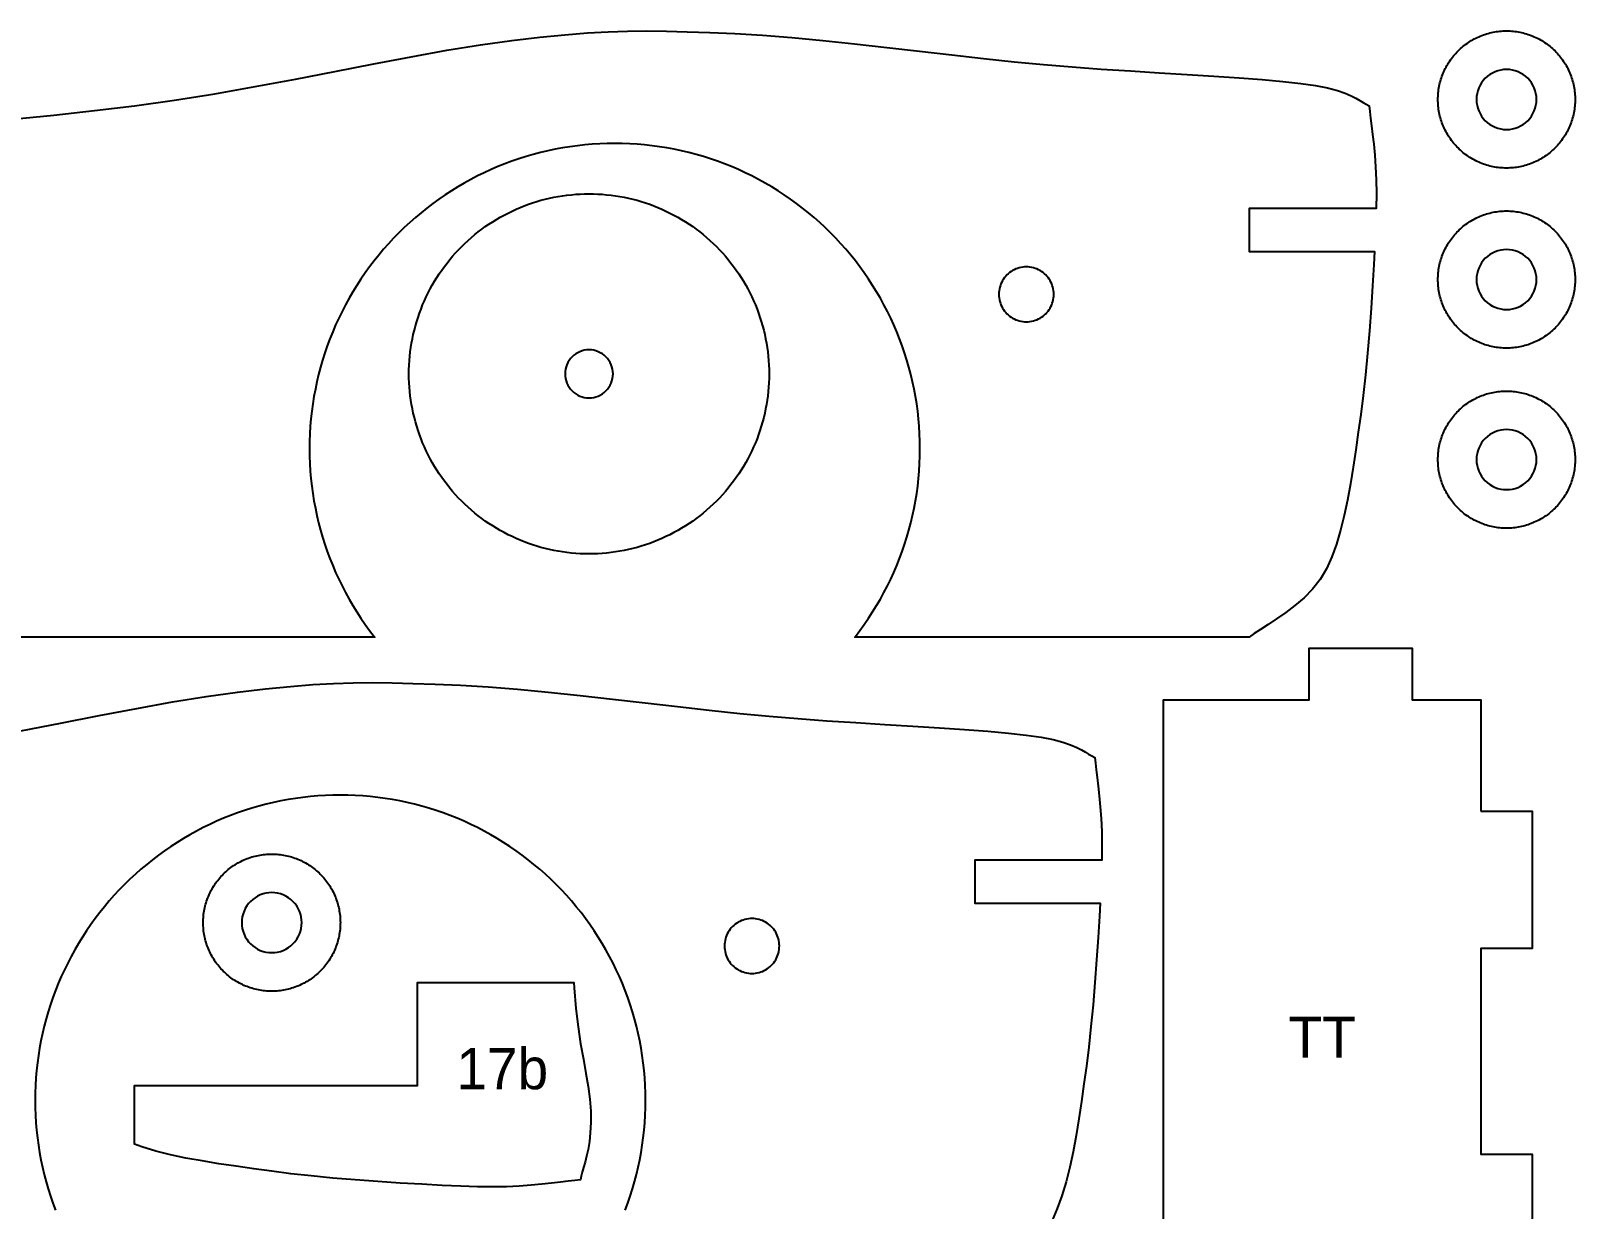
# Model space of a CAD drawing. Header units: metres. Extents: x 5 to 594, y 19 to 394.
# Drawn here: x 504 to 594, y 325.3 to 394 of the extents above; entities that cross this region are included whole.
import ezdxf
from ezdxf.enums import TextEntityAlignment as Align

# ---------------------------------------------------------------- set-up
doc = ezdxf.new("R2010")
doc.units = ezdxf.units.M
doc.layers.add('CORTAR', color=1, linetype='Continuous')
doc.layers.add('GRABAR', color=5, linetype='Continuous')

msp = doc.modelspace()

# ---------------------------------------------------------------- linework, layer by layer
at = {"layer": 'CORTAR'}
for points in [[(502.884, 388.849), (505.296, 389.094), (507.672, 389.357), (510, 389.638), (512.322, 389.961), (514.672, 390.338), (517.03, 390.753), (519.376, 391.192), (521.688, 391.638), (523.944, 392.077), (526.125, 392.492), (528.208, 392.867), (530.173, 393.188), (532, 393.438), (533.642, 393.626), (535.096, 393.771), (536.404, 393.878), (537.608, 393.949), (538.75, 393.988), (539.872, 394), (541.016, 393.987), (542.224, 393.954), (543.538, 393.903), (545, 393.838), (546.611, 393.744), (548.328, 393.608), (550.127, 393.438), (551.984, 393.243), (553.875, 393.032), (555.776, 392.814), (557.663, 392.596), (559.512, 392.389), (561.299, 392.2), (563, 392.038), (564.671, 391.901), (566.368, 391.777), (568.067, 391.663), (569.744, 391.558), (571.375, 391.457), (572.936, 391.359), (574.403, 391.261), (575.752, 391.16), (576.959, 391.053), (578, 390.938), (578.863, 390.811), (579.568, 390.67), (580.135, 390.522), (580.584, 390.37), (580.938, 390.22), (581.216, 390.074), (581.441, 389.939), (581.632, 389.818), (581.812, 389.717), (582, 389.638), (582.03, 389.308), (582.075, 388.918), (582.132, 388.468), (582.194, 387.958), (582.256, 387.388), (582.314, 386.758), (582.363, 386.068), (582.397, 385.318), (582.411, 384.508), (582.4, 383.638), (575, 383.638), (575, 381.138), (582.299, 381.138), (582.26, 380.385), (582.186, 379.126), (582.1, 377.826), (582.002, 376.51), (581.892, 375.207), (581.771, 373.942), (581.64, 372.744), (581.5, 371.638), (581.356, 370.594), (581.21, 369.566), (581.06, 368.56), (580.899, 367.582), (580.725, 366.638), (580.533, 365.734), (580.318, 364.876), (580.078, 364.07), (579.806, 363.322), (579.5, 362.638), (579.131, 362.018), (578.688, 361.454), (578.192, 360.945), (577.664, 360.486), (577.125, 360.076), (576.596, 359.71), (576.098, 359.387), (575.652, 359.102), (575.279, 358.854), (575, 358.638), (551.993, 358.638), (552.033, 358.687), (552.297, 359.035), (552.553, 359.389), (552.8, 359.749), (553.038, 360.115), (553.268, 360.487), (553.488, 360.865), (553.698, 361.248), (553.899, 361.635), (554.091, 362.028), (554.273, 362.425), (554.445, 362.827), (554.607, 363.232), (554.759, 363.642), (554.902, 364.055), (555.034, 364.471), (555.155, 364.891), (555.267, 365.313), (555.367, 365.738), (555.458, 366.166), (555.538, 366.595), (555.607, 367.027), (555.666, 367.459), (555.714, 367.894), (555.752, 368.329), (555.779, 368.765), (555.795, 369.202), (555.8, 369.638), (555.795, 370.075), (555.779, 370.512), (555.752, 370.948), (555.714, 371.383), (555.666, 371.817), (555.607, 372.25), (555.538, 372.682), (555.458, 373.111), (555.367, 373.538), (555.267, 373.963), (555.155, 374.386), (555.034, 374.805), (554.902, 375.222), (554.759, 375.635), (554.607, 376.045), (554.445, 376.45), (554.273, 376.852), (554.091, 377.249), (553.899, 377.641), (553.698, 378.029), (553.488, 378.412), (553.268, 378.789), (553.038, 379.161), (552.8, 379.528), (552.553, 379.888), (552.297, 380.242), (552.033, 380.59), (551.76, 380.931), (551.478, 381.265), (551.189, 381.592), (550.892, 381.912), (550.587, 382.225), (550.274, 382.53), (549.954, 382.827), (549.626, 383.117), (549.292, 383.398), (548.951, 383.671), (548.603, 383.935), (548.249, 384.191), (547.889, 384.439), (547.523, 384.677), (547.151, 384.906), (546.774, 385.126), (546.391, 385.337), (546.003, 385.538), (545.61, 385.729), (545.213, 385.911), (544.812, 386.083), (544.406, 386.246), (543.997, 386.398), (543.584, 386.54), (543.167, 386.672), (542.747, 386.794), (542.325, 386.905), (541.9, 387.006), (541.473, 387.096), (541.043, 387.176), (540.612, 387.246), (540.179, 387.305), (539.745, 387.353), (539.309, 387.39), (538.873, 387.417), (538.437, 387.433), (538, 387.438), (537.563, 387.433), (537.127, 387.417), (536.691, 387.39), (536.255, 387.353), (535.821, 387.305), (535.388, 387.246), (534.957, 387.176), (534.527, 387.096), (534.1, 387.006), (533.675, 386.905), (533.253, 386.794), (532.833, 386.672), (532.416, 386.54), (532.003, 386.398), (531.594, 386.246), (531.188, 386.083), (530.787, 385.911), (530.39, 385.729), (529.997, 385.538), (529.609, 385.337), (529.226, 385.126), (528.849, 384.906), (528.477, 384.677), (528.111, 384.439), (527.751, 384.191), (527.397, 383.935), (527.049, 383.671), (526.708, 383.398), (526.374, 383.117), (526.046, 382.827), (525.726, 382.53), (525.413, 382.225), (525.108, 381.912), (524.811, 381.592), (524.522, 381.265), (524.24, 380.931), (523.967, 380.59), (523.703, 380.242), (523.447, 379.888), (523.2, 379.528), (522.962, 379.161), (522.732, 378.789), (522.512, 378.412), (522.302, 378.029), (522.101, 377.641), (521.909, 377.249), (521.727, 376.852), (521.555, 376.45), (521.393, 376.045), (521.241, 375.635), (521.098, 375.222), (520.966, 374.805), (520.845, 374.386), (520.733, 373.963), (520.633, 373.538), (520.542, 373.111), (520.462, 372.682), (520.393, 372.25), (520.334, 371.817), (520.286, 371.383), (520.248, 370.948), (520.221, 370.512), (520.205, 370.075), (520.2, 369.638), (520.205, 369.202), (520.221, 368.765), (520.248, 368.329), (520.286, 367.894), (520.334, 367.459), (520.393, 367.027), (520.462, 366.595), (520.542, 366.166), (520.633, 365.738), (520.733, 365.313), (520.845, 364.891), (520.966, 364.471), (521.098, 364.055), (521.241, 363.642), (521.393, 363.232), (521.555, 362.827), (521.727, 362.425), (521.909, 362.028), (522.101, 361.635), (522.302, 361.248), (522.512, 360.865), (522.732, 360.487), (522.962, 360.115), (523.2, 359.749), (523.447, 359.389), (523.703, 359.035), (523.967, 358.687), (524.007, 358.638), (441.993, 358.638)], [(503.376, 353.192), (505.688, 353.638), (507.944, 354.077), (510.125, 354.492), (512.208, 354.867), (514.173, 355.188), (516, 355.438), (517.642, 355.626), (519.096, 355.771), (520.404, 355.878), (521.608, 355.949), (522.75, 355.988), (523.872, 356), (525.016, 355.987), (526.224, 355.954), (527.538, 355.903), (529, 355.838), (530.611, 355.744), (532.328, 355.608), (534.127, 355.438), (535.984, 355.243), (537.875, 355.032), (539.776, 354.814), (541.663, 354.596), (543.512, 354.389), (545.299, 354.2), (547, 354.038), (548.671, 353.901), (550.368, 353.777), (552.067, 353.663), (553.744, 353.558), (555.375, 353.457), (556.936, 353.359), (558.403, 353.261), (559.752, 353.16), (560.959, 353.053), (562, 352.938), (562.863, 352.811), (563.568, 352.67), (564.135, 352.522), (564.584, 352.37), (564.938, 352.22), (565.216, 352.074), (565.441, 351.939), (565.632, 351.818), (565.812, 351.717), (566, 351.638), (566.03, 351.308), (566.075, 350.918), (566.132, 350.468), (566.194, 349.958), (566.256, 349.388), (566.314, 348.758), (566.363, 348.068), (566.397, 347.318), (566.411, 346.508), (566.4, 345.638), (559, 345.638), (559, 343.138), (566.299, 343.138), (566.26, 342.385), (566.186, 341.126), (566.1, 339.826), (566.002, 338.51), (565.892, 337.207), (565.771, 335.942), (565.64, 334.744), (565.5, 333.638), (565.356, 332.594), (565.21, 331.566), (565.06, 330.56), (564.899, 329.582), (564.725, 328.638), (564.533, 327.734), (564.318, 326.876), (564.078, 326.07), (563.806, 325.322), (563.5, 324.638)], [(538.607, 325.232), (538.759, 325.642), (538.902, 326.055), (539.034, 326.471), (539.155, 326.891), (539.267, 327.313), (539.367, 327.738), (539.458, 328.166), (539.538, 328.595), (539.607, 329.027), (539.666, 329.459), (539.714, 329.894), (539.752, 330.329), (539.779, 330.765), (539.795, 331.202), (539.8, 331.638), (539.795, 332.075), (539.779, 332.512), (539.752, 332.948), (539.714, 333.383), (539.666, 333.817), (539.607, 334.25), (539.538, 334.682), (539.458, 335.111), (539.367, 335.538), (539.267, 335.963), (539.155, 336.386), (539.034, 336.805), (538.902, 337.222), (538.759, 337.635), (538.607, 338.045), (538.445, 338.45), (538.273, 338.852), (538.091, 339.249), (537.899, 339.641), (537.698, 340.029), (537.488, 340.412), (537.268, 340.789), (537.038, 341.161), (536.8, 341.528), (536.553, 341.888), (536.297, 342.242), (536.033, 342.59), (535.76, 342.931), (535.478, 343.265), (535.189, 343.592), (534.892, 343.912), (534.587, 344.225), (534.274, 344.53), (533.954, 344.827), (533.626, 345.117), (533.292, 345.398), (532.951, 345.671), (532.603, 345.935), (532.249, 346.191), (531.889, 346.439), (531.523, 346.677), (531.151, 346.906), (530.774, 347.126), (530.391, 347.337), (530.003, 347.538), (529.61, 347.729), (529.213, 347.911), (528.812, 348.083), (528.406, 348.246), (527.997, 348.398), (527.584, 348.54), (527.167, 348.672), (526.747, 348.794), (526.325, 348.905), (525.9, 349.006), (525.473, 349.096), (525.043, 349.176), (524.612, 349.246), (524.179, 349.305), (523.745, 349.353), (523.309, 349.39), (522.873, 349.417), (522.437, 349.433), (522, 349.438), (521.563, 349.433), (521.127, 349.417), (520.691, 349.39), (520.255, 349.353), (519.821, 349.305), (519.388, 349.246), (518.957, 349.176), (518.527, 349.096), (518.1, 349.006), (517.675, 348.905), (517.253, 348.794), (516.833, 348.672), (516.416, 348.54), (516.003, 348.398), (515.594, 348.246), (515.188, 348.083), (514.787, 347.911), (514.39, 347.729), (513.997, 347.538), (513.609, 347.337), (513.226, 347.126), (512.849, 346.906), (512.477, 346.677), (512.111, 346.439), (511.751, 346.191), (511.397, 345.935), (511.049, 345.671), (510.708, 345.398), (510.374, 345.117), (510.046, 344.827), (509.726, 344.53), (509.413, 344.225), (509.108, 343.912), (508.811, 343.592), (508.522, 343.265), (508.24, 342.931), (507.967, 342.59), (507.703, 342.242), (507.447, 341.888), (507.2, 341.528), (506.962, 341.161), (506.732, 340.789), (506.512, 340.412), (506.302, 340.029), (506.101, 339.641), (505.909, 339.249), (505.727, 338.852), (505.555, 338.45), (505.393, 338.045), (505.241, 337.635), (505.098, 337.222), (504.966, 336.805), (504.845, 336.386), (504.733, 335.963), (504.633, 335.538), (504.542, 335.111), (504.462, 334.682), (504.393, 334.25), (504.334, 333.817), (504.286, 333.383), (504.248, 332.948), (504.221, 332.512), (504.205, 332.075), (504.2, 331.638), (504.205, 331.202), (504.221, 330.765), (504.248, 330.329), (504.286, 329.894), (504.334, 329.459), (504.393, 329.027), (504.462, 328.595), (504.542, 328.166), (504.633, 327.738), (504.733, 327.313), (504.845, 326.891), (504.966, 326.471), (505.098, 326.055), (505.241, 325.642), (505.393, 325.232)]]:
    msp.add_lwpolyline(points, dxfattribs=at)
for points in [[(593.999, 389.902), (593.995, 389.804), (593.989, 389.706), (593.981, 389.608), (593.97, 389.51), (593.957, 389.413), (593.941, 389.316), (593.923, 389.22), (593.903, 389.124), (593.88, 389.028), (593.855, 388.933), (593.828, 388.839), (593.798, 388.745), (593.766, 388.652), (593.732, 388.56), (593.696, 388.469), (593.657, 388.379), (593.616, 388.29), (593.573, 388.202), (593.528, 388.114), (593.48, 388.028), (593.431, 387.944), (593.379, 387.86), (593.326, 387.778), (593.27, 387.697), (593.213, 387.617), (593.153, 387.539), (593.092, 387.462), (593.029, 387.387), (592.964, 387.314), (592.897, 387.242), (592.828, 387.172), (592.758, 387.103), (592.686, 387.036), (592.613, 386.971), (592.538, 386.908), (592.461, 386.847), (592.383, 386.787), (592.303, 386.73), (592.222, 386.674), (592.14, 386.621), (592.056, 386.569), (591.972, 386.52), (591.886, 386.472), (591.798, 386.427), (591.71, 386.384), (591.621, 386.343), (591.531, 386.304), (591.44, 386.268), (591.348, 386.234), (591.255, 386.202), (591.161, 386.172), (591.067, 386.145), (590.972, 386.12), (590.876, 386.097), (590.78, 386.077), (590.684, 386.059), (590.587, 386.043), (590.49, 386.03), (590.392, 386.019), (590.294, 386.011), (590.196, 386.005), (590.098, 386.001), (590, 386), (589.902, 386.001), (589.804, 386.005), (589.706, 386.011), (589.608, 386.019), (589.51, 386.03), (589.413, 386.043), (589.316, 386.059), (589.22, 386.077), (589.124, 386.097), (589.028, 386.12), (588.933, 386.145), (588.839, 386.172), (588.745, 386.202), (588.652, 386.234), (588.56, 386.268), (588.469, 386.304), (588.379, 386.343), (588.29, 386.384), (588.202, 386.427), (588.114, 386.472), (588.028, 386.52), (587.944, 386.569), (587.86, 386.621), (587.778, 386.674), (587.697, 386.73), (587.617, 386.787), (587.539, 386.847), (587.462, 386.908), (587.387, 386.971), (587.314, 387.036), (587.242, 387.103), (587.172, 387.172), (587.103, 387.242), (587.036, 387.314), (586.971, 387.387), (586.908, 387.462), (586.847, 387.539), (586.787, 387.617), (586.73, 387.697), (586.674, 387.778), (586.621, 387.86), (586.569, 387.944), (586.52, 388.028), (586.472, 388.114), (586.427, 388.202), (586.384, 388.29), (586.343, 388.379), (586.304, 388.469), (586.268, 388.56), (586.234, 388.652), (586.202, 388.745), (586.172, 388.839), (586.145, 388.933), (586.12, 389.028), (586.097, 389.124), (586.077, 389.22), (586.059, 389.316), (586.043, 389.413), (586.03, 389.51), (586.019, 389.608), (586.011, 389.706), (586.005, 389.804), (586.001, 389.902), (586, 390), (586.001, 390.098), (586.005, 390.196), (586.011, 390.294), (586.019, 390.392), (586.03, 390.49), (586.043, 390.587), (586.059, 390.684), (586.077, 390.78), (586.097, 390.876), (586.12, 390.972), (586.145, 391.067), (586.172, 391.161), (586.202, 391.255), (586.234, 391.348), (586.268, 391.44), (586.304, 391.531), (586.343, 391.621), (586.384, 391.71), (586.427, 391.798), (586.472, 391.886), (586.52, 391.972), (586.569, 392.056), (586.621, 392.14), (586.674, 392.222), (586.73, 392.303), (586.787, 392.383), (586.847, 392.461), (586.908, 392.538), (586.971, 392.613), (587.036, 392.686), (587.103, 392.758), (587.172, 392.828), (587.242, 392.897), (587.314, 392.964), (587.387, 393.029), (587.462, 393.092), (587.539, 393.153), (587.617, 393.213), (587.697, 393.27), (587.778, 393.326), (587.86, 393.379), (587.944, 393.431), (588.028, 393.48), (588.114, 393.528), (588.202, 393.573), (588.29, 393.616), (588.379, 393.657), (588.469, 393.696), (588.56, 393.732), (588.652, 393.766), (588.745, 393.798), (588.839, 393.828), (588.933, 393.855), (589.028, 393.88), (589.124, 393.903), (589.22, 393.923), (589.316, 393.941), (589.413, 393.957), (589.51, 393.97), (589.608, 393.981), (589.706, 393.989), (589.804, 393.995), (589.902, 393.999), (590, 394), (590.098, 393.999), (590.196, 393.995), (590.294, 393.989), (590.392, 393.981), (590.49, 393.97), (590.587, 393.957), (590.684, 393.941), (590.78, 393.923), (590.876, 393.903), (590.972, 393.88), (591.067, 393.855), (591.161, 393.828), (591.255, 393.798), (591.348, 393.766), (591.44, 393.732), (591.531, 393.696), (591.621, 393.657), (591.71, 393.616), (591.798, 393.573), (591.886, 393.528), (591.972, 393.48), (592.056, 393.431), (592.14, 393.379), (592.222, 393.326), (592.303, 393.27), (592.383, 393.213), (592.461, 393.153), (592.538, 393.092), (592.613, 393.029), (592.686, 392.964), (592.758, 392.897), (592.828, 392.828), (592.897, 392.758), (592.964, 392.686), (593.029, 392.613), (593.092, 392.538), (593.153, 392.461), (593.213, 392.383), (593.27, 392.303), (593.326, 392.222), (593.379, 392.14), (593.431, 392.056), (593.48, 391.972), (593.528, 391.886), (593.573, 391.798), (593.616, 391.71), (593.657, 391.621), (593.696, 391.531), (593.732, 391.44), (593.766, 391.348), (593.798, 391.255), (593.828, 391.161), (593.855, 391.067), (593.88, 390.972), (593.903, 390.876), (593.923, 390.78), (593.941, 390.684), (593.957, 390.587), (593.97, 390.49), (593.981, 390.392), (593.989, 390.294), (593.995, 390.196), (593.999, 390.098), (594, 390), (593.999, 389.902)], [(591.742, 390.172), (591.716, 390.341), (591.675, 390.508), (591.617, 390.67), (591.543, 390.825), (591.455, 390.972), (591.353, 391.11), (591.237, 391.237), (591.11, 391.353), (590.972, 391.455), (590.825, 391.543), (590.67, 391.617), (590.508, 391.675), (590.341, 391.716), (590.172, 391.742), (590, 391.75), (589.828, 391.742), (589.659, 391.716), (589.492, 391.675), (589.33, 391.617), (589.175, 391.543), (589.028, 391.455), (588.89, 391.353), (588.763, 391.237), (588.647, 391.11), (588.545, 390.972), (588.457, 390.825), (588.383, 390.67), (588.325, 390.508), (588.284, 390.341), (588.258, 390.172), (588.25, 390), (588.258, 389.828), (588.284, 389.659), (588.325, 389.492), (588.383, 389.33), (588.457, 389.175), (588.545, 389.028), (588.647, 388.89), (588.763, 388.763), (588.89, 388.647), (589.028, 388.545), (589.175, 388.457), (589.33, 388.383), (589.492, 388.325), (589.659, 388.284), (589.828, 388.258), (590, 388.25), (590.172, 388.258), (590.341, 388.284), (590.508, 388.325), (590.67, 388.383), (590.825, 388.457), (590.972, 388.545), (591.11, 388.647), (591.237, 388.763), (591.353, 388.89), (591.455, 389.028), (591.543, 389.175), (591.617, 389.33), (591.675, 389.492), (591.716, 389.659), (591.742, 389.828), (591.75, 390), (591.742, 390.172)], [(546.997, 373.742), (546.987, 373.485), (546.972, 373.228), (546.949, 372.971), (546.921, 372.715), (546.886, 372.459), (546.845, 372.205), (546.798, 371.952), (546.745, 371.699), (546.685, 371.449), (546.62, 371.2), (546.548, 370.952), (546.47, 370.706), (546.386, 370.463), (546.296, 370.221), (546.201, 369.982), (546.099, 369.745), (545.992, 369.511), (545.879, 369.279), (545.76, 369.05), (545.636, 368.825), (545.506, 368.602), (545.371, 368.383), (545.23, 368.167), (545.085, 367.954), (544.934, 367.745), (544.778, 367.54), (544.617, 367.339), (544.451, 367.142), (544.28, 366.949), (544.105, 366.76), (543.925, 366.575), (543.74, 366.395), (543.551, 366.22), (543.358, 366.049), (543.161, 365.883), (542.96, 365.722), (542.755, 365.566), (542.546, 365.415), (542.333, 365.27), (542.117, 365.129), (541.898, 364.994), (541.675, 364.864), (541.45, 364.74), (541.221, 364.621), (540.989, 364.508), (540.755, 364.401), (540.518, 364.299), (540.279, 364.204), (540.037, 364.114), (539.794, 364.03), (539.548, 363.952), (539.3, 363.88), (539.051, 363.815), (538.801, 363.755), (538.548, 363.702), (538.295, 363.655), (538.041, 363.614), (537.785, 363.579), (537.529, 363.551), (537.272, 363.528), (537.015, 363.513), (536.758, 363.503), (536.5, 363.5), (536.242, 363.503), (535.985, 363.513), (535.728, 363.528), (535.471, 363.551), (535.215, 363.579), (534.959, 363.614), (534.705, 363.655), (534.452, 363.702), (534.199, 363.755), (533.949, 363.815), (533.7, 363.88), (533.452, 363.952), (533.206, 364.03), (532.963, 364.114), (532.721, 364.204), (532.482, 364.299), (532.245, 364.401), (532.011, 364.508), (531.779, 364.621), (531.55, 364.74), (531.325, 364.864), (531.102, 364.994), (530.883, 365.129), (530.667, 365.27), (530.454, 365.415), (530.245, 365.566), (530.04, 365.722), (529.839, 365.883), (529.642, 366.049), (529.449, 366.22), (529.26, 366.395), (529.075, 366.575), (528.895, 366.76), (528.72, 366.949), (528.549, 367.142), (528.383, 367.339), (528.222, 367.54), (528.066, 367.745), (527.915, 367.954), (527.77, 368.167), (527.629, 368.383), (527.494, 368.602), (527.364, 368.825), (527.24, 369.05), (527.121, 369.279), (527.008, 369.511), (526.901, 369.745), (526.799, 369.982), (526.704, 370.221), (526.614, 370.463), (526.53, 370.706), (526.452, 370.952), (526.38, 371.2), (526.315, 371.449), (526.255, 371.699), (526.202, 371.952), (526.155, 372.205), (526.114, 372.459), (526.079, 372.715), (526.051, 372.971), (526.028, 373.228), (526.013, 373.485), (526.003, 373.742), (526, 374), (526.003, 374.258), (526.013, 374.515), (526.028, 374.772), (526.051, 375.029), (526.079, 375.285), (526.114, 375.541), (526.155, 375.795), (526.202, 376.048), (526.255, 376.301), (526.315, 376.551), (526.38, 376.8), (526.452, 377.048), (526.53, 377.294), (526.614, 377.537), (526.704, 377.779), (526.799, 378.018), (526.901, 378.255), (527.008, 378.489), (527.121, 378.721), (527.24, 378.95), (527.364, 379.175), (527.494, 379.398), (527.629, 379.617), (527.77, 379.833), (527.915, 380.046), (528.066, 380.255), (528.222, 380.46), (528.383, 380.661), (528.549, 380.858), (528.72, 381.051), (528.895, 381.24), (529.075, 381.425), (529.26, 381.605), (529.449, 381.78), (529.642, 381.951), (529.839, 382.117), (530.04, 382.278), (530.245, 382.434), (530.454, 382.585), (530.667, 382.73), (530.883, 382.871), (531.102, 383.006), (531.325, 383.136), (531.55, 383.26), (531.779, 383.379), (532.011, 383.492), (532.245, 383.599), (532.482, 383.701), (532.721, 383.796), (532.963, 383.886), (533.206, 383.97), (533.452, 384.048), (533.7, 384.12), (533.949, 384.185), (534.199, 384.245), (534.452, 384.298), (534.705, 384.345), (534.959, 384.386), (535.215, 384.421), (535.471, 384.449), (535.728, 384.472), (535.985, 384.487), (536.242, 384.497), (536.5, 384.5), (536.758, 384.497), (537.015, 384.487), (537.272, 384.472), (537.529, 384.449), (537.785, 384.421), (538.041, 384.386), (538.295, 384.345), (538.548, 384.298), (538.801, 384.245), (539.051, 384.185), (539.3, 384.12), (539.548, 384.048), (539.794, 383.97), (540.037, 383.886), (540.279, 383.796), (540.518, 383.701), (540.755, 383.599), (540.989, 383.492), (541.221, 383.379), (541.45, 383.26), (541.675, 383.136), (541.898, 383.006), (542.117, 382.871), (542.333, 382.73), (542.546, 382.585), (542.755, 382.434), (542.96, 382.278), (543.161, 382.117), (543.358, 381.951), (543.551, 381.78), (543.74, 381.605), (543.925, 381.425), (544.105, 381.24), (544.28, 381.051), (544.451, 380.858), (544.617, 380.661), (544.778, 380.46), (544.934, 380.255), (545.085, 380.046), (545.23, 379.833), (545.371, 379.617), (545.506, 379.398), (545.636, 379.175), (545.76, 378.95), (545.879, 378.721), (545.992, 378.489), (546.099, 378.255), (546.201, 378.018), (546.296, 377.779), (546.386, 377.537), (546.47, 377.294), (546.548, 377.048), (546.62, 376.8), (546.685, 376.551), (546.745, 376.301), (546.798, 376.048), (546.845, 375.795), (546.886, 375.541), (546.921, 375.285), (546.949, 375.029), (546.972, 374.772), (546.987, 374.515), (546.997, 374.258), (547, 374), (546.997, 373.742)], [(593.999, 379.402), (593.995, 379.304), (593.989, 379.206), (593.981, 379.108), (593.97, 379.01), (593.957, 378.913), (593.941, 378.816), (593.923, 378.72), (593.903, 378.624), (593.88, 378.528), (593.855, 378.433), (593.828, 378.339), (593.798, 378.245), (593.766, 378.152), (593.732, 378.06), (593.696, 377.969), (593.657, 377.879), (593.616, 377.79), (593.573, 377.702), (593.528, 377.614), (593.48, 377.528), (593.431, 377.444), (593.379, 377.36), (593.326, 377.278), (593.27, 377.197), (593.213, 377.117), (593.153, 377.039), (593.092, 376.962), (593.029, 376.887), (592.964, 376.814), (592.897, 376.742), (592.828, 376.672), (592.758, 376.603), (592.686, 376.536), (592.613, 376.471), (592.538, 376.408), (592.461, 376.347), (592.383, 376.287), (592.303, 376.23), (592.222, 376.174), (592.14, 376.121), (592.056, 376.069), (591.972, 376.02), (591.886, 375.972), (591.798, 375.927), (591.71, 375.884), (591.621, 375.843), (591.531, 375.804), (591.44, 375.768), (591.348, 375.734), (591.255, 375.702), (591.161, 375.672), (591.067, 375.645), (590.972, 375.62), (590.876, 375.597), (590.78, 375.577), (590.684, 375.559), (590.587, 375.543), (590.49, 375.53), (590.392, 375.519), (590.294, 375.511), (590.196, 375.505), (590.098, 375.501), (590, 375.5), (589.902, 375.501), (589.804, 375.505), (589.706, 375.511), (589.608, 375.519), (589.51, 375.53), (589.413, 375.543), (589.316, 375.559), (589.22, 375.577), (589.124, 375.597), (589.028, 375.62), (588.933, 375.645), (588.839, 375.672), (588.745, 375.702), (588.652, 375.734), (588.56, 375.768), (588.469, 375.804), (588.379, 375.843), (588.29, 375.884), (588.202, 375.927), (588.114, 375.972), (588.028, 376.02), (587.944, 376.069), (587.86, 376.121), (587.778, 376.174), (587.697, 376.23), (587.617, 376.287), (587.539, 376.347), (587.462, 376.408), (587.387, 376.471), (587.314, 376.536), (587.242, 376.603), (587.172, 376.672), (587.103, 376.742), (587.036, 376.814), (586.971, 376.887), (586.908, 376.962), (586.847, 377.039), (586.787, 377.117), (586.73, 377.197), (586.674, 377.278), (586.621, 377.36), (586.569, 377.444), (586.52, 377.528), (586.472, 377.614), (586.427, 377.702), (586.384, 377.79), (586.343, 377.879), (586.304, 377.969), (586.268, 378.06), (586.234, 378.152), (586.202, 378.245), (586.172, 378.339), (586.145, 378.433), (586.12, 378.528), (586.097, 378.624), (586.077, 378.72), (586.059, 378.816), (586.043, 378.913), (586.03, 379.01), (586.019, 379.108), (586.011, 379.206), (586.005, 379.304), (586.001, 379.402), (586, 379.5), (586.001, 379.598), (586.005, 379.696), (586.011, 379.794), (586.019, 379.892), (586.03, 379.99), (586.043, 380.087), (586.059, 380.184), (586.077, 380.28), (586.097, 380.376), (586.12, 380.472), (586.145, 380.567), (586.172, 380.661), (586.202, 380.755), (586.234, 380.848), (586.268, 380.94), (586.304, 381.031), (586.343, 381.121), (586.384, 381.21), (586.427, 381.298), (586.472, 381.386), (586.52, 381.472), (586.569, 381.556), (586.621, 381.64), (586.674, 381.722), (586.73, 381.803), (586.787, 381.883), (586.847, 381.961), (586.908, 382.038), (586.971, 382.113), (587.036, 382.186), (587.103, 382.258), (587.172, 382.328), (587.242, 382.397), (587.314, 382.464), (587.387, 382.529), (587.462, 382.592), (587.539, 382.653), (587.617, 382.713), (587.697, 382.77), (587.778, 382.826), (587.86, 382.879), (587.944, 382.931), (588.028, 382.98), (588.114, 383.028), (588.202, 383.073), (588.29, 383.116), (588.379, 383.157), (588.469, 383.196), (588.56, 383.232), (588.652, 383.266), (588.745, 383.298), (588.839, 383.328), (588.933, 383.355), (589.028, 383.38), (589.124, 383.403), (589.22, 383.423), (589.316, 383.441), (589.413, 383.457), (589.51, 383.47), (589.608, 383.481), (589.706, 383.489), (589.804, 383.495), (589.902, 383.499), (590, 383.5), (590.098, 383.499), (590.196, 383.495), (590.294, 383.489), (590.392, 383.481), (590.49, 383.47), (590.587, 383.457), (590.684, 383.441), (590.78, 383.423), (590.876, 383.403), (590.972, 383.38), (591.067, 383.355), (591.161, 383.328), (591.255, 383.298), (591.348, 383.266), (591.44, 383.232), (591.531, 383.196), (591.621, 383.157), (591.71, 383.116), (591.798, 383.073), (591.886, 383.028), (591.972, 382.98), (592.056, 382.931), (592.14, 382.879), (592.222, 382.826), (592.303, 382.77), (592.383, 382.713), (592.461, 382.653), (592.538, 382.592), (592.613, 382.529), (592.686, 382.464), (592.758, 382.397), (592.828, 382.328), (592.897, 382.258), (592.964, 382.186), (593.029, 382.113), (593.092, 382.038), (593.153, 381.961), (593.213, 381.883), (593.27, 381.803), (593.326, 381.722), (593.379, 381.64), (593.431, 381.556), (593.48, 381.472), (593.528, 381.386), (593.573, 381.298), (593.616, 381.21), (593.657, 381.121), (593.696, 381.031), (593.732, 380.94), (593.766, 380.848), (593.798, 380.755), (593.828, 380.661), (593.855, 380.567), (593.88, 380.472), (593.903, 380.376), (593.923, 380.28), (593.941, 380.184), (593.957, 380.087), (593.97, 379.99), (593.981, 379.892), (593.989, 379.794), (593.995, 379.696), (593.999, 379.598), (594, 379.5), (593.999, 379.402)], [(591.742, 379.672), (591.716, 379.841), (591.675, 380.008), (591.617, 380.17), (591.543, 380.325), (591.455, 380.472), (591.353, 380.61), (591.237, 380.737), (591.11, 380.853), (590.972, 380.955), (590.825, 381.043), (590.67, 381.117), (590.508, 381.175), (590.341, 381.216), (590.172, 381.242), (590, 381.25), (589.828, 381.242), (589.659, 381.216), (589.492, 381.175), (589.33, 381.117), (589.175, 381.043), (589.028, 380.955), (588.89, 380.853), (588.763, 380.737), (588.647, 380.61), (588.545, 380.472), (588.457, 380.325), (588.383, 380.17), (588.325, 380.008), (588.284, 379.841), (588.258, 379.672), (588.25, 379.5), (588.258, 379.328), (588.284, 379.159), (588.325, 378.992), (588.383, 378.83), (588.457, 378.675), (588.545, 378.528), (588.647, 378.39), (588.763, 378.263), (588.89, 378.147), (589.028, 378.045), (589.175, 377.957), (589.33, 377.883), (589.492, 377.825), (589.659, 377.784), (589.828, 377.758), (590, 377.75), (590.172, 377.758), (590.341, 377.784), (590.508, 377.825), (590.67, 377.883), (590.825, 377.957), (590.972, 378.045), (591.11, 378.147), (591.237, 378.263), (591.353, 378.39), (591.455, 378.528), (591.543, 378.675), (591.617, 378.83), (591.675, 378.992), (591.716, 379.159), (591.742, 379.328), (591.75, 379.5), (591.742, 379.672)], [(563.597, 378.743), (563.586, 378.847), (563.569, 378.951), (563.545, 379.053), (563.515, 379.153), (563.478, 379.251), (563.435, 379.346), (563.386, 379.438), (563.33, 379.527), (563.269, 379.612), (563.203, 379.693), (563.131, 379.77), (563.055, 379.841), (562.974, 379.908), (562.889, 379.969), (562.8, 380.024), (562.708, 380.073), (562.612, 380.117), (562.514, 380.153), (562.414, 380.184), (562.312, 380.208), (562.209, 380.225), (562.105, 380.235), (562, 380.238), (561.895, 380.235), (561.791, 380.225), (561.688, 380.208), (561.586, 380.184), (561.486, 380.153), (561.388, 380.117), (561.292, 380.073), (561.2, 380.024), (561.111, 379.969), (561.026, 379.908), (560.945, 379.841), (560.869, 379.77), (560.797, 379.693), (560.731, 379.612), (560.67, 379.527), (560.614, 379.438), (560.565, 379.346), (560.522, 379.251), (560.485, 379.153), (560.455, 379.053), (560.431, 378.951), (560.414, 378.847), (560.403, 378.743), (560.4, 378.638), (560.403, 378.534), (560.414, 378.43), (560.431, 378.326), (560.455, 378.224), (560.485, 378.124), (560.522, 378.026), (560.565, 377.931), (560.614, 377.838), (560.67, 377.749), (560.731, 377.664), (560.797, 377.583), (560.869, 377.507), (560.945, 377.435), (561.026, 377.369), (561.111, 377.308), (561.2, 377.253), (561.292, 377.203), (561.388, 377.16), (561.486, 377.123), (561.586, 377.093), (561.688, 377.069), (561.791, 377.052), (561.895, 377.042), (562, 377.038), (562.105, 377.042), (562.209, 377.052), (562.312, 377.069), (562.414, 377.093), (562.514, 377.123), (562.612, 377.16), (562.708, 377.203), (562.8, 377.253), (562.889, 377.308), (562.974, 377.369), (563.055, 377.435), (563.131, 377.507), (563.203, 377.583), (563.269, 377.664), (563.33, 377.749), (563.386, 377.838), (563.435, 377.931), (563.478, 378.026), (563.515, 378.124), (563.545, 378.224), (563.569, 378.326), (563.586, 378.43), (563.597, 378.534), (563.6, 378.638), (563.597, 378.743)], [(537.893, 374.137), (537.873, 374.273), (537.84, 374.406), (537.793, 374.536), (537.735, 374.66), (537.664, 374.778), (537.582, 374.888), (537.49, 374.99), (537.388, 375.082), (537.278, 375.164), (537.16, 375.235), (537.036, 375.293), (536.906, 375.34), (536.773, 375.373), (536.637, 375.393), (536.5, 375.4), (536.363, 375.393), (536.227, 375.373), (536.094, 375.34), (535.964, 375.293), (535.84, 375.235), (535.722, 375.164), (535.612, 375.082), (535.51, 374.99), (535.418, 374.888), (535.336, 374.778), (535.265, 374.66), (535.207, 374.536), (535.16, 374.406), (535.127, 374.273), (535.107, 374.137), (535.1, 374), (535.107, 373.863), (535.127, 373.727), (535.16, 373.594), (535.207, 373.464), (535.265, 373.34), (535.336, 373.222), (535.418, 373.112), (535.51, 373.01), (535.612, 372.918), (535.722, 372.836), (535.84, 372.765), (535.964, 372.707), (536.094, 372.66), (536.227, 372.627), (536.363, 372.607), (536.5, 372.6), (536.637, 372.607), (536.773, 372.627), (536.906, 372.66), (537.036, 372.707), (537.16, 372.765), (537.278, 372.836), (537.388, 372.918), (537.49, 373.01), (537.582, 373.112), (537.664, 373.222), (537.735, 373.34), (537.793, 373.464), (537.84, 373.594), (537.873, 373.727), (537.893, 373.863), (537.9, 374), (537.893, 374.137)], [(593.999, 368.902), (593.995, 368.804), (593.989, 368.706), (593.981, 368.608), (593.97, 368.51), (593.957, 368.413), (593.941, 368.316), (593.923, 368.22), (593.903, 368.124), (593.88, 368.028), (593.855, 367.933), (593.828, 367.839), (593.798, 367.745), (593.766, 367.652), (593.732, 367.56), (593.696, 367.469), (593.657, 367.379), (593.616, 367.29), (593.573, 367.202), (593.528, 367.114), (593.48, 367.028), (593.431, 366.944), (593.379, 366.86), (593.326, 366.778), (593.27, 366.697), (593.213, 366.617), (593.153, 366.539), (593.092, 366.462), (593.029, 366.387), (592.964, 366.314), (592.897, 366.242), (592.828, 366.172), (592.758, 366.103), (592.686, 366.036), (592.613, 365.971), (592.538, 365.908), (592.461, 365.847), (592.383, 365.787), (592.303, 365.73), (592.222, 365.674), (592.14, 365.621), (592.056, 365.569), (591.972, 365.52), (591.886, 365.472), (591.798, 365.427), (591.71, 365.384), (591.621, 365.343), (591.531, 365.304), (591.44, 365.268), (591.348, 365.234), (591.255, 365.202), (591.161, 365.172), (591.067, 365.145), (590.972, 365.12), (590.876, 365.097), (590.78, 365.077), (590.684, 365.059), (590.587, 365.043), (590.49, 365.03), (590.392, 365.019), (590.294, 365.011), (590.196, 365.005), (590.098, 365.001), (590, 365), (589.902, 365.001), (589.804, 365.005), (589.706, 365.011), (589.608, 365.019), (589.51, 365.03), (589.413, 365.043), (589.316, 365.059), (589.22, 365.077), (589.124, 365.097), (589.028, 365.12), (588.933, 365.145), (588.839, 365.172), (588.745, 365.202), (588.652, 365.234), (588.56, 365.268), (588.469, 365.304), (588.379, 365.343), (588.29, 365.384), (588.202, 365.427), (588.114, 365.472), (588.028, 365.52), (587.944, 365.569), (587.86, 365.621), (587.778, 365.674), (587.697, 365.73), (587.617, 365.787), (587.539, 365.847), (587.462, 365.908), (587.387, 365.971), (587.314, 366.036), (587.242, 366.103), (587.172, 366.172), (587.103, 366.242), (587.036, 366.314), (586.971, 366.387), (586.908, 366.462), (586.847, 366.539), (586.787, 366.617), (586.73, 366.697), (586.674, 366.778), (586.621, 366.86), (586.569, 366.944), (586.52, 367.028), (586.472, 367.114), (586.427, 367.202), (586.384, 367.29), (586.343, 367.379), (586.304, 367.469), (586.268, 367.56), (586.234, 367.652), (586.202, 367.745), (586.172, 367.839), (586.145, 367.933), (586.12, 368.028), (586.097, 368.124), (586.077, 368.22), (586.059, 368.316), (586.043, 368.413), (586.03, 368.51), (586.019, 368.608), (586.011, 368.706), (586.005, 368.804), (586.001, 368.902), (586, 369), (586.001, 369.098), (586.005, 369.196), (586.011, 369.294), (586.019, 369.392), (586.03, 369.49), (586.043, 369.587), (586.059, 369.684), (586.077, 369.78), (586.097, 369.876), (586.12, 369.972), (586.145, 370.067), (586.172, 370.161), (586.202, 370.255), (586.234, 370.348), (586.268, 370.44), (586.304, 370.531), (586.343, 370.621), (586.384, 370.71), (586.427, 370.798), (586.472, 370.886), (586.52, 370.972), (586.569, 371.056), (586.621, 371.14), (586.674, 371.222), (586.73, 371.303), (586.787, 371.383), (586.847, 371.461), (586.908, 371.538), (586.971, 371.613), (587.036, 371.686), (587.103, 371.758), (587.172, 371.828), (587.242, 371.897), (587.314, 371.964), (587.387, 372.029), (587.462, 372.092), (587.539, 372.153), (587.617, 372.213), (587.697, 372.27), (587.778, 372.326), (587.86, 372.379), (587.944, 372.431), (588.028, 372.48), (588.114, 372.528), (588.202, 372.573), (588.29, 372.616), (588.379, 372.657), (588.469, 372.696), (588.56, 372.732), (588.652, 372.766), (588.745, 372.798), (588.839, 372.828), (588.933, 372.855), (589.028, 372.88), (589.124, 372.903), (589.22, 372.923), (589.316, 372.941), (589.413, 372.957), (589.51, 372.97), (589.608, 372.981), (589.706, 372.989), (589.804, 372.995), (589.902, 372.999), (590, 373), (590.098, 372.999), (590.196, 372.995), (590.294, 372.989), (590.392, 372.981), (590.49, 372.97), (590.587, 372.957), (590.684, 372.941), (590.78, 372.923), (590.876, 372.903), (590.972, 372.88), (591.067, 372.855), (591.161, 372.828), (591.255, 372.798), (591.348, 372.766), (591.44, 372.732), (591.531, 372.696), (591.621, 372.657), (591.71, 372.616), (591.798, 372.573), (591.886, 372.528), (591.972, 372.48), (592.056, 372.431), (592.14, 372.379), (592.222, 372.326), (592.303, 372.27), (592.383, 372.213), (592.461, 372.153), (592.538, 372.092), (592.613, 372.029), (592.686, 371.964), (592.758, 371.897), (592.828, 371.828), (592.897, 371.758), (592.964, 371.686), (593.029, 371.613), (593.092, 371.538), (593.153, 371.461), (593.213, 371.383), (593.27, 371.303), (593.326, 371.222), (593.379, 371.14), (593.431, 371.056), (593.48, 370.972), (593.528, 370.886), (593.573, 370.798), (593.616, 370.71), (593.657, 370.621), (593.696, 370.531), (593.732, 370.44), (593.766, 370.348), (593.798, 370.255), (593.828, 370.161), (593.855, 370.067), (593.88, 369.972), (593.903, 369.876), (593.923, 369.78), (593.941, 369.684), (593.957, 369.587), (593.97, 369.49), (593.981, 369.392), (593.989, 369.294), (593.995, 369.196), (593.999, 369.098), (594, 369), (593.999, 368.902)], [(591.742, 369.172), (591.716, 369.341), (591.675, 369.508), (591.617, 369.67), (591.543, 369.825), (591.455, 369.972), (591.353, 370.11), (591.237, 370.237), (591.11, 370.353), (590.972, 370.455), (590.825, 370.543), (590.67, 370.617), (590.508, 370.675), (590.341, 370.716), (590.172, 370.742), (590, 370.75), (589.828, 370.742), (589.659, 370.716), (589.492, 370.675), (589.33, 370.617), (589.175, 370.543), (589.028, 370.455), (588.89, 370.353), (588.763, 370.237), (588.647, 370.11), (588.545, 369.972), (588.457, 369.825), (588.383, 369.67), (588.325, 369.508), (588.284, 369.341), (588.258, 369.172), (588.25, 369), (588.258, 368.828), (588.284, 368.659), (588.325, 368.492), (588.383, 368.33), (588.457, 368.175), (588.545, 368.028), (588.647, 367.89), (588.763, 367.763), (588.89, 367.647), (589.028, 367.545), (589.175, 367.457), (589.33, 367.383), (589.492, 367.325), (589.659, 367.284), (589.828, 367.258), (590, 367.25), (590.172, 367.258), (590.341, 367.284), (590.508, 367.325), (590.67, 367.383), (590.825, 367.457), (590.972, 367.545), (591.11, 367.647), (591.237, 367.763), (591.353, 367.89), (591.455, 368.028), (591.543, 368.175), (591.617, 368.33), (591.675, 368.492), (591.716, 368.659), (591.742, 368.828), (591.75, 369), (591.742, 369.172)], [(588.5, 348.5), (591.5, 348.5), (591.5, 340.5), (588.5, 340.5), (588.5, 328.5), (591.5, 328.5), (591.5, 320.5), (588.5, 320.5), (588.5, 314), (584.5, 314), (584.5, 311), (578.5, 311), (578.5, 314), (570, 314), (570, 355), (578.5, 355), (578.5, 358), (584.5, 358), (584.5, 355), (588.5, 355), (588.5, 348.5)], [(521.999, 341.902), (521.995, 341.804), (521.989, 341.706), (521.981, 341.608), (521.97, 341.51), (521.957, 341.413), (521.941, 341.316), (521.923, 341.22), (521.903, 341.124), (521.88, 341.028), (521.855, 340.933), (521.828, 340.839), (521.798, 340.745), (521.766, 340.652), (521.732, 340.56), (521.696, 340.469), (521.657, 340.379), (521.616, 340.29), (521.573, 340.202), (521.528, 340.114), (521.48, 340.028), (521.431, 339.944), (521.379, 339.86), (521.326, 339.778), (521.27, 339.697), (521.213, 339.617), (521.153, 339.539), (521.092, 339.462), (521.029, 339.387), (520.964, 339.314), (520.897, 339.242), (520.828, 339.172), (520.758, 339.103), (520.686, 339.036), (520.613, 338.971), (520.538, 338.908), (520.461, 338.847), (520.383, 338.787), (520.303, 338.73), (520.222, 338.674), (520.14, 338.621), (520.056, 338.569), (519.972, 338.52), (519.886, 338.472), (519.798, 338.427), (519.71, 338.384), (519.621, 338.343), (519.531, 338.304), (519.44, 338.268), (519.348, 338.234), (519.255, 338.202), (519.161, 338.172), (519.067, 338.145), (518.972, 338.12), (518.876, 338.097), (518.78, 338.077), (518.684, 338.059), (518.587, 338.043), (518.49, 338.03), (518.392, 338.019), (518.294, 338.011), (518.196, 338.005), (518.098, 338.001), (518, 338), (517.902, 338.001), (517.804, 338.005), (517.706, 338.011), (517.608, 338.019), (517.51, 338.03), (517.413, 338.043), (517.316, 338.059), (517.22, 338.077), (517.124, 338.097), (517.028, 338.12), (516.933, 338.145), (516.839, 338.172), (516.745, 338.202), (516.652, 338.234), (516.56, 338.268), (516.469, 338.304), (516.379, 338.343), (516.29, 338.384), (516.202, 338.427), (516.114, 338.472), (516.028, 338.52), (515.944, 338.569), (515.86, 338.621), (515.778, 338.674), (515.697, 338.73), (515.617, 338.787), (515.539, 338.847), (515.462, 338.908), (515.387, 338.971), (515.314, 339.036), (515.242, 339.103), (515.172, 339.172), (515.103, 339.242), (515.036, 339.314), (514.971, 339.387), (514.908, 339.462), (514.847, 339.539), (514.787, 339.617), (514.73, 339.697), (514.674, 339.778), (514.621, 339.86), (514.569, 339.944), (514.52, 340.028), (514.472, 340.114), (514.427, 340.202), (514.384, 340.29), (514.343, 340.379), (514.304, 340.469), (514.268, 340.56), (514.234, 340.652), (514.202, 340.745), (514.172, 340.839), (514.145, 340.933), (514.12, 341.028), (514.097, 341.124), (514.077, 341.22), (514.059, 341.316), (514.043, 341.413), (514.03, 341.51), (514.019, 341.608), (514.011, 341.706), (514.005, 341.804), (514.001, 341.902), (514, 342), (514.001, 342.098), (514.005, 342.196), (514.011, 342.294), (514.019, 342.392), (514.03, 342.49), (514.043, 342.587), (514.059, 342.684), (514.077, 342.78), (514.097, 342.876), (514.12, 342.972), (514.145, 343.067), (514.172, 343.161), (514.202, 343.255), (514.234, 343.348), (514.268, 343.44), (514.304, 343.531), (514.343, 343.621), (514.384, 343.71), (514.427, 343.798), (514.472, 343.886), (514.52, 343.972), (514.569, 344.056), (514.621, 344.14), (514.674, 344.222), (514.73, 344.303), (514.787, 344.383), (514.847, 344.461), (514.908, 344.538), (514.971, 344.613), (515.036, 344.686), (515.103, 344.758), (515.172, 344.828), (515.242, 344.897), (515.314, 344.964), (515.387, 345.029), (515.462, 345.092), (515.539, 345.153), (515.617, 345.213), (515.697, 345.27), (515.778, 345.326), (515.86, 345.379), (515.944, 345.431), (516.028, 345.48), (516.114, 345.528), (516.202, 345.573), (516.29, 345.616), (516.379, 345.657), (516.469, 345.696), (516.56, 345.732), (516.652, 345.766), (516.745, 345.798), (516.839, 345.828), (516.933, 345.855), (517.028, 345.88), (517.124, 345.903), (517.22, 345.923), (517.316, 345.941), (517.413, 345.957), (517.51, 345.97), (517.608, 345.981), (517.706, 345.989), (517.804, 345.995), (517.902, 345.999), (518, 346), (518.098, 345.999), (518.196, 345.995), (518.294, 345.989), (518.392, 345.981), (518.49, 345.97), (518.587, 345.957), (518.684, 345.941), (518.78, 345.923), (518.876, 345.903), (518.972, 345.88), (519.067, 345.855), (519.161, 345.828), (519.255, 345.798), (519.348, 345.766), (519.44, 345.732), (519.531, 345.696), (519.621, 345.657), (519.71, 345.616), (519.798, 345.573), (519.886, 345.528), (519.972, 345.48), (520.056, 345.431), (520.14, 345.379), (520.222, 345.326), (520.303, 345.27), (520.383, 345.213), (520.461, 345.153), (520.538, 345.092), (520.613, 345.029), (520.686, 344.964), (520.758, 344.897), (520.828, 344.828), (520.897, 344.758), (520.964, 344.686), (521.029, 344.613), (521.092, 344.538), (521.153, 344.461), (521.213, 344.383), (521.27, 344.303), (521.326, 344.222), (521.379, 344.14), (521.431, 344.056), (521.48, 343.972), (521.528, 343.886), (521.573, 343.798), (521.616, 343.71), (521.657, 343.621), (521.696, 343.531), (521.732, 343.44), (521.766, 343.348), (521.798, 343.255), (521.828, 343.161), (521.855, 343.067), (521.88, 342.972), (521.903, 342.876), (521.923, 342.78), (521.941, 342.684), (521.957, 342.587), (521.97, 342.49), (521.981, 342.392), (521.989, 342.294), (521.995, 342.196), (521.999, 342.098), (522, 342), (521.999, 341.902)], [(519.742, 342.172), (519.716, 342.341), (519.675, 342.508), (519.617, 342.67), (519.543, 342.825), (519.455, 342.972), (519.353, 343.11), (519.237, 343.237), (519.11, 343.353), (518.972, 343.455), (518.825, 343.543), (518.67, 343.617), (518.508, 343.675), (518.341, 343.716), (518.172, 343.742), (518, 343.75), (517.828, 343.742), (517.659, 343.716), (517.492, 343.675), (517.33, 343.617), (517.175, 343.543), (517.028, 343.455), (516.89, 343.353), (516.763, 343.237), (516.647, 343.11), (516.545, 342.972), (516.457, 342.825), (516.383, 342.67), (516.325, 342.508), (516.284, 342.341), (516.258, 342.172), (516.25, 342), (516.258, 341.828), (516.284, 341.659), (516.325, 341.492), (516.383, 341.33), (516.457, 341.175), (516.545, 341.028), (516.647, 340.89), (516.763, 340.763), (516.89, 340.647), (517.028, 340.545), (517.175, 340.457), (517.33, 340.383), (517.492, 340.325), (517.659, 340.284), (517.828, 340.258), (518, 340.25), (518.172, 340.258), (518.341, 340.284), (518.508, 340.325), (518.67, 340.383), (518.825, 340.457), (518.972, 340.545), (519.11, 340.647), (519.237, 340.763), (519.353, 340.89), (519.455, 341.028), (519.543, 341.175), (519.617, 341.33), (519.675, 341.492), (519.716, 341.659), (519.742, 341.828), (519.75, 342), (519.742, 342.172)], [(547.597, 340.743), (547.586, 340.847), (547.569, 340.951), (547.545, 341.053), (547.515, 341.153), (547.478, 341.251), (547.435, 341.346), (547.386, 341.438), (547.33, 341.527), (547.269, 341.612), (547.203, 341.693), (547.131, 341.77), (547.055, 341.841), (546.974, 341.908), (546.889, 341.969), (546.8, 342.024), (546.708, 342.073), (546.612, 342.117), (546.514, 342.153), (546.414, 342.184), (546.312, 342.208), (546.209, 342.225), (546.105, 342.235), (546, 342.238), (545.895, 342.235), (545.791, 342.225), (545.688, 342.208), (545.586, 342.184), (545.486, 342.153), (545.388, 342.117), (545.292, 342.073), (545.2, 342.024), (545.111, 341.969), (545.026, 341.908), (544.945, 341.841), (544.869, 341.77), (544.797, 341.693), (544.731, 341.612), (544.67, 341.527), (544.614, 341.438), (544.565, 341.346), (544.522, 341.251), (544.485, 341.153), (544.455, 341.053), (544.431, 340.951), (544.414, 340.847), (544.403, 340.743), (544.4, 340.638), (544.403, 340.534), (544.414, 340.43), (544.431, 340.326), (544.455, 340.224), (544.485, 340.124), (544.522, 340.026), (544.565, 339.931), (544.614, 339.838), (544.67, 339.749), (544.731, 339.664), (544.797, 339.583), (544.869, 339.507), (544.945, 339.435), (545.026, 339.369), (545.111, 339.308), (545.2, 339.253), (545.292, 339.203), (545.388, 339.16), (545.486, 339.123), (545.586, 339.093), (545.688, 339.069), (545.791, 339.052), (545.895, 339.042), (546, 339.038), (546.105, 339.042), (546.209, 339.052), (546.312, 339.069), (546.414, 339.093), (546.514, 339.123), (546.612, 339.16), (546.708, 339.203), (546.8, 339.253), (546.889, 339.308), (546.974, 339.369), (547.055, 339.435), (547.131, 339.507), (547.203, 339.583), (547.269, 339.664), (547.33, 339.749), (547.386, 339.838), (547.435, 339.931), (547.478, 340.026), (547.515, 340.124), (547.545, 340.224), (547.569, 340.326), (547.586, 340.43), (547.597, 340.534), (547.6, 340.638), (547.597, 340.743)], [(536.013, 334.938), (536.171, 334.04), (536.323, 333.212), (536.454, 332.44), (536.551, 331.707), (536.6, 331), (536.602, 330.339), (536.573, 329.752), (536.519, 329.233), (536.446, 328.776), (536.362, 328.375), (536.274, 328.024), (536.186, 327.717), (536.107, 327.448), (536.043, 327.211), (536, 327), (535.67, 326.97), (535.28, 326.925), (534.83, 326.868), (534.32, 326.806), (533.75, 326.744), (533.12, 326.686), (532.43, 326.637), (531.68, 326.603), (530.87, 326.589), (530, 326.6), (529.029, 326.632), (527.936, 326.679), (526.746, 326.74), (525.488, 326.814), (524.188, 326.9), (522.872, 326.998), (521.568, 327.108), (520.304, 327.229), (519.106, 327.36), (518, 327.5), (516.956, 327.644), (515.928, 327.79), (514.922, 327.94), (513.944, 328.101), (513, 328.275), (512.096, 328.467), (511.238, 328.682), (510.432, 328.922), (510, 329.079), (510, 332.5), (526.5, 332.5), (526.5, 338.5), (535.623, 338.5), (535.634, 338.2), (535.73, 337.002), (535.861, 335.92), (536.013, 334.938)]]:
    msp.add_lwpolyline(points, close=True, dxfattribs=at)

# ---------------------------------------------------------------- texts
at = {"layer": 'GRABAR'}
for s, p in [('TT', (579.25, 333.4)), ('17b', (531.442, 331.565))]:
    msp.add_text(s, height=2.4, dxfattribs=at).set_placement(p, align=Align.BOTTOM_CENTER)

doc.saveas('drawing.dxf')
